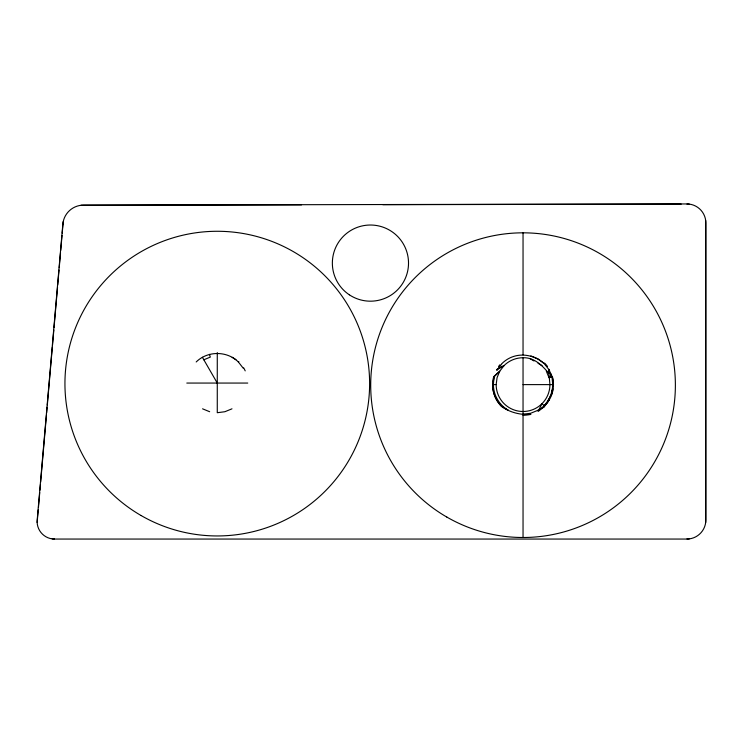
<?xml version="1.0" encoding="UTF-8"?>
<svg xmlns="http://www.w3.org/2000/svg" width="743" height="743" viewBox="0 0 743 743"><rect width="100%" height="100%" fill="white"/><g stroke="black" fill="none" stroke-linecap="round" stroke-linejoin="round"><path stroke-width="1.11" d="M37.15 522.496L38.246 509.809M38.45 507.506L39.75 492.516M39.946 490.213L40.447 484.445M40.651 482.142L46.447 415.272M46.642 412.969L47.143 407.201M47.338 404.898L52.335 347.25M52.539 344.947L53.84 329.957M54.035 327.654L57.536 287.309M57.731 284.996L59.031 270.015M59.236 267.703L60.527 252.722M60.731 250.41L62.031 235.42M62.226 233.116L63.229 221.59M523.044 415.458L530.883 414.427C520.481 415.105 510.209 412.56 501.618 406.588A30.296 30.296 0 0 1 492.739 385.162L492.572 384.614L496.166 384.614A26.878 26.878 0 0 0 523.044 411.492A26.878 26.878 0 0 0 549.922 384.614L548.938 373.515C542.325 365.593 534.375 357.327 523.044 357.736A26.878 26.878 0 0 0 504.033 365.612L499.76 371.175L494.095 376.84L493.343 384.614M541.796 407.963C548.13 402.037 552.532 393.948 552.653 385.162M493.018 381.233L493.612 376.729L499.76 371.175L497.076 377.658L496.166 384.614M552.616 377.853C554.733 387.679 552.328 399.27 544.015 405.594L544.461 406.588L538.192 411.399L537.756 410.368L544.461 406.588L548.148 401.452L547.786 400.691L549.281 400.31L548.743 399.455L552.309 393.001L552.903 388.812M497.16 369.661L497.095 370.181L496.658 369.382L497.16 369.661L504.033 365.612L498.126 368.63L496.798 370.014M550.721 373.246L551.984 376.84L552.736 384.614L523.044 384.614M552.049 390.038L551.501 392.239L552.309 393.001L551.501 392.787M553.191 386.249L552.532 386.128L553.507 384.614L552.467 376.729L551.269 375.642L549.281 370.014L544.117 363.531C531.756 352.758 513.915 351.81 501.962 363.531M539.121 409.347L542.046 403.616L544.015 405.594M494.095 376.84L492.739 385.162L493.612 376.729L494.216 377.444M546.365 403.802L548.148 401.452M498.126 368.63L501.701 364.061M552.532 386.128L553.34 385.162M196.189 361.971C207.455 350.705 227.089 350.705 238.354 361.971L238.819 361.516M551.269 375.642L549.003 377.658L546.319 371.175M551.603 375.884L549.003 377.658L552.467 376.729M202.393 357.281L203.833 359.788L210.315 357.095L209.433 354.346M231.983 408.817L224.878 411.724L217.272 412.718L217.272 352.591M537.756 410.368L530.651 413.275L523.044 414.269M80.978 205.282L301.547 204.854M382.812 204.696L681.164 204.121M686.969 204.102L689.29 204.102M186.799 383.063L247.744 383.063M52.186 538.889L54.508 538.889M686.969 538.898L689.29 538.898M202.56 408.817L209.665 411.724M530.883 355.897L538.192 358.925L544.117 363.531M530 358.655L534.013 360.968M538.034 363.29L542.046 365.612M238.354 361.971L243.147 368.11M232.15 357.281L235.958 359.705M551.984 376.84L552.309 377.323M203.833 359.788L217.272 383.063M548.445 399.827L548.529 400.496M493.426 385.162C493.566 395.452 499.463 405.195 508.333 410.368L501.497 406.161A30.472 30.472 0 0 1 492.572 384.614M705.683 220.467L705.683 522.496M523.044 232.819L523.044 354.866M523.044 357.736L523.044 537.505M498.525 366.522A30.472 30.472 0 0 1 499.955 364.739M544.582 363.067A30.472 30.472 0 0 1 547.554 366.522M243.658 367.831A30.472 30.472 0 0 1 245.199 370.878M62.849 224.126L37.196 520.016A17.46 17.46 0 0 0 54.592 539.056L686.811 539.056A19.039 19.039 0 0 0 705.85 520.016L705.85 222.946A19.002 19.002 0 0 0 686.811 203.944L83.541 205.124A20.804 20.804 0 0 0 62.849 224.126M549.281 370.014L548.938 373.515L548.919 369.661L549.43 369.382L549.281 370.014M446.868 517.091A152.343 152.343 0 0 0 675.378 385.162A152.343 152.343 0 0 0 446.868 253.233A152.343 152.343 0 0 0 446.868 517.091M141.105 515.54A152.343 152.343 0 0 0 369.615 383.611A152.343 152.343 0 0 0 141.105 251.682A152.343 152.343 0 0 0 141.105 515.54M349.359 294.822A38.088 38.088 0 0 0 408.446 265.492A38.088 38.088 0 0 0 353.501 228.993A38.088 38.088 0 0 0 349.359 294.822"/></g></svg>
